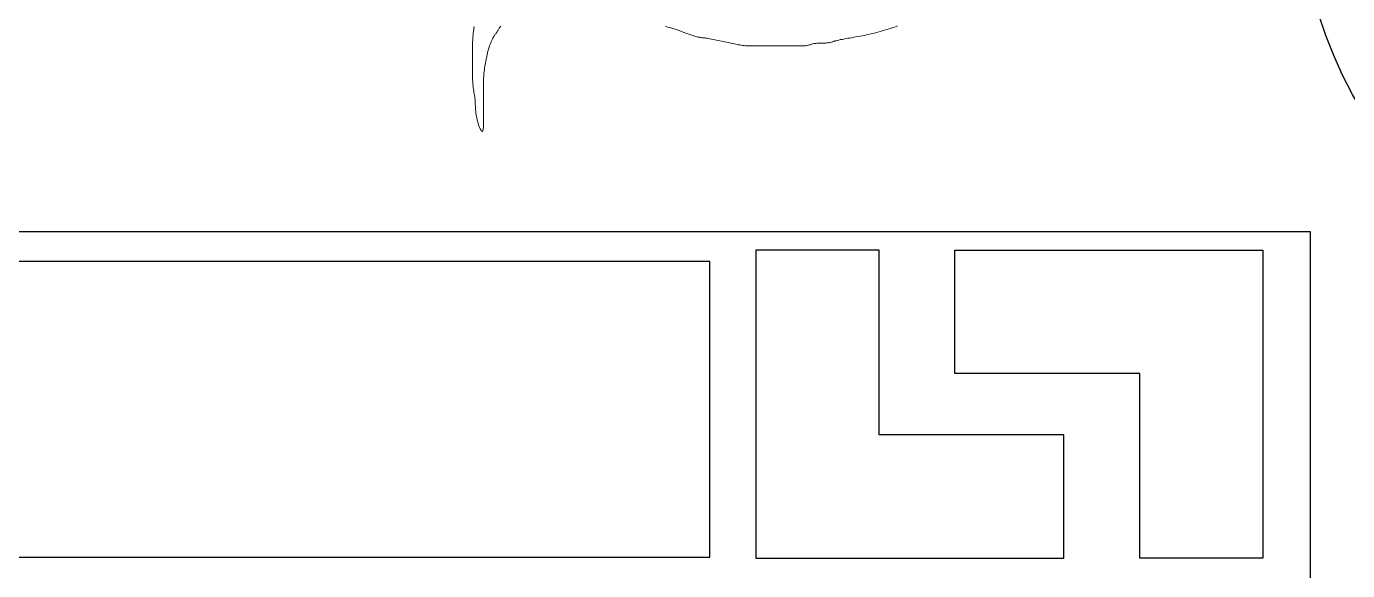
# Model space of a CAD drawing. Header units: millimetres. Extents: x 0 to 1137, y 0 to 1211.
# Drawn here: x 445.1 to 552.4, y 379.2 to 423.4 of the extents above; entities that cross this region are included whole.
import ezdxf

# ---------------------------------------------------------------- set-up
doc = ezdxf.new("R2010")
doc.units = ezdxf.units.MM
doc.layers.add('decoupe', color=7, linetype='Continuous')
doc.layers.add('gravure_rouge', color=1, linetype='Continuous')

msp = doc.modelspace()

# ---------------------------------------------------------------- linework, layer by layer
at = {"layer": 'decoupe', "elevation": 6}
msp.add_lwpolyline([(324.36, 406.74), (549.36, 406.74), (549.36, 279.74), (324.36, 279.74)], close=True, dxfattribs=at)
at = {"layer": 'decoupe'}
for points in [[(514.37, 390.23), (514.37, 405.23), (504.37, 405.23), (504.37, 390.23), (504.37, 380.23), (529.37, 380.23), (529.37, 390.23), (514.37, 390.23)], [(535.53, 395.23), (520.53, 395.23), (520.53, 405.23), (535.53, 405.23), (545.53, 405.23), (545.53, 380.23), (535.53, 380.23), (535.53, 395.23)], [(500.62, 380.3), (500.62, 404.3), (414.3, 404.3), (414.3, 380.3), (500.62, 380.3)]]:
    msp.add_lwpolyline(points, dxfattribs=at)
msp.add_circle((584.46, 435.04), 36, dxfattribs=at)
at = {"layer": 'gravure_rouge', "lineweight": 0}
for points in [[(481.49, 423.4), (481.47, 423.26), (481.45, 423.12), (481.43, 422.98), (481.41, 422.84), (481.4, 422.7), (481.38, 422.56), (481.37, 422.43), (481.37, 422.29), (481.36, 422.15), (481.36, 422.02), (481.36, 421.89), (481.36, 421.76), (481.36, 421.63), (481.36, 421.51), (481.36, 421.39), (481.36, 421.27), (481.36, 421.15), (481.36, 421.03), (481.36, 420.92), (481.36, 420.8), (481.36, 420.67), (481.36, 420.55), (481.36, 420.42), (481.36, 420.28), (481.36, 420.15), (481.36, 420.01), (481.36, 419.88), (481.36, 419.74), (481.36, 419.6), (481.36, 419.46), (481.36, 419.32), (481.36, 419.19), (481.36, 419.05), (481.37, 418.92), (481.37, 418.79), (481.38, 418.66), (481.4, 418.53), (481.41, 418.41), (481.43, 418.29), (481.45, 418.17), (481.47, 418.05), (481.49, 417.93), (481.51, 417.81), (481.53, 417.69), (481.54, 417.57), (481.56, 417.44), (481.56, 417.31), (481.57, 417.18), (481.58, 417.05), (481.59, 416.91), (481.59, 416.78), (481.6, 416.64), (481.62, 416.5), (481.63, 416.36), (481.65, 416.22), (481.67, 416.09), (481.7, 415.95), (481.73, 415.82), (481.76, 415.68), (481.8, 415.56), (481.84, 415.43), (481.88, 415.31), (481.93, 415.19), (481.97, 415.09), (482.02, 415), (482.06, 414.93), (482.1, 414.88), (482.14, 414.86), (482.17, 414.87), (482.2, 414.92), (482.21, 414.99), (482.23, 415.09), (482.24, 415.22), (482.24, 415.36), (482.24, 415.51), (482.24, 415.67), (482.24, 415.83), (482.24, 416), (482.24, 416.17), (482.24, 416.33), (482.24, 416.5), (482.24, 416.67), (482.24, 416.83), (482.24, 417), (482.24, 417.16), (482.24, 417.33), (482.24, 417.5), (482.24, 417.66), (482.24, 417.82), (482.24, 417.99), (482.24, 418.15), (482.24, 418.3), (482.24, 418.46), (482.24, 418.61), (482.25, 418.75), (482.25, 418.9), (482.25, 419.04), (482.25, 419.18), (482.26, 419.32), (482.27, 419.46), (482.28, 419.6), (482.3, 419.74), (482.32, 419.88), (482.34, 420.02), (482.36, 420.16), (482.38, 420.29), (482.41, 420.43), (482.44, 420.57), (482.47, 420.71), (482.49, 420.85), (482.52, 420.99), (482.55, 421.12), (482.58, 421.26), (482.61, 421.39), (482.65, 421.52), (482.68, 421.65), (482.72, 421.78), (482.77, 421.9), (482.81, 422.02), (482.86, 422.13), (482.91, 422.24), (482.96, 422.34), (483, 422.43), (483.05, 422.52), (483.09, 422.59), (483.13, 422.66), (483.17, 422.71), (483.2, 422.76), (483.24, 422.8), (483.27, 422.84), (483.3, 422.88), (483.32, 422.92), (483.35, 422.96), (483.38, 423), (483.41, 423.05), (483.44, 423.1), (483.47, 423.15), (483.5, 423.2), (483.53, 423.26), (483.57, 423.31), (483.61, 423.37), (483.65, 423.42)], [(497.03, 423.4), (497.13, 423.37), (497.22, 423.34), (497.32, 423.31), (497.43, 423.28), (497.53, 423.26), (497.63, 423.23), (497.72, 423.2), (497.81, 423.17), (497.9, 423.15), (497.98, 423.12), (498.05, 423.09), (498.12, 423.06), (498.19, 423.04), (498.26, 423.01), (498.32, 422.98), (498.39, 422.95), (498.45, 422.92), (498.53, 422.9), (498.6, 422.87), (498.68, 422.84), (498.75, 422.81), (498.84, 422.79), (498.92, 422.76), (499, 422.73), (499.08, 422.7), (499.17, 422.68), (499.25, 422.65), (499.33, 422.62), (499.41, 422.6), (499.49, 422.57), (499.57, 422.55), (499.64, 422.53), (499.71, 422.52), (499.78, 422.51), (499.84, 422.5), (499.91, 422.49), (499.98, 422.48), (500.05, 422.47), (500.13, 422.47), (500.21, 422.46), (500.3, 422.44), (500.4, 422.43), (500.51, 422.41), (500.63, 422.39), (500.76, 422.37), (500.89, 422.34), (501.02, 422.31), (501.16, 422.29), (501.3, 422.26), (501.44, 422.23), (501.57, 422.2), (501.71, 422.18), (501.85, 422.15), (501.98, 422.12), (502.11, 422.09), (502.24, 422.07), (502.37, 422.04), (502.49, 422.01), (502.61, 421.98), (502.73, 421.96), (502.84, 421.93), (502.96, 421.91), (503.07, 421.89), (503.18, 421.87), (503.29, 421.85), (503.4, 421.84), (503.51, 421.83), (503.62, 421.83), (503.73, 421.82), (503.85, 421.82), (503.96, 421.82), (504.07, 421.82), (504.18, 421.82), (504.29, 421.82), (504.4, 421.82), (504.51, 421.82), (504.62, 421.82), (504.73, 421.82), (504.84, 421.82), (504.95, 421.82), (505.06, 421.82), (505.18, 421.82), (505.29, 421.82), (505.4, 421.82), (505.51, 421.82), (505.62, 421.82), (505.73, 421.82), (505.84, 421.82), (505.95, 421.82), (506.06, 421.82), (506.17, 421.82), (506.28, 421.82), (506.39, 421.82), (506.5, 421.82), (506.62, 421.82), (506.73, 421.82), (506.84, 421.82), (506.95, 421.82), (507.06, 421.82), (507.17, 421.82), (507.28, 421.82), (507.39, 421.82), (507.5, 421.82), (507.61, 421.82), (507.72, 421.82), (507.83, 421.82), (507.94, 421.82), (508.05, 421.82), (508.16, 421.82), (508.26, 421.83), (508.36, 421.83), (508.45, 421.84), (508.54, 421.85), (508.62, 421.87), (508.69, 421.89), (508.76, 421.91), (508.83, 421.93), (508.89, 421.95), (508.96, 421.97), (509.02, 421.99), (509.09, 422), (509.16, 422.01), (509.23, 422.02), (509.31, 422.03), (509.39, 422.03), (509.47, 422.04), (509.55, 422.04), (509.63, 422.04), (509.72, 422.04), (509.8, 422.04), (509.88, 422.04), (509.96, 422.04), (510.04, 422.04), (510.12, 422.05), (510.2, 422.05), (510.27, 422.06), (510.34, 422.08), (510.41, 422.09), (510.48, 422.11), (510.55, 422.13), (510.62, 422.15), (510.69, 422.18), (510.78, 422.21), (510.87, 422.23), (510.97, 422.26), (511.09, 422.29), (511.22, 422.32), (511.36, 422.34), (511.51, 422.37), (511.66, 422.4), (511.82, 422.43), (511.99, 422.45), (512.15, 422.48), (512.32, 422.51), (512.49, 422.54), (512.65, 422.57), (512.82, 422.6), (512.99, 422.63), (513.17, 422.66), (513.34, 422.7), (513.52, 422.74), (513.7, 422.78), (513.89, 422.83), (514.07, 422.88), (514.26, 422.93), (514.45, 422.98), (514.63, 423.04), (514.82, 423.09), (515, 423.15), (515.18, 423.2), (515.35, 423.26), (515.52, 423.31), (515.69, 423.37), (515.86, 423.43)]]:
    msp.add_lwpolyline(points, dxfattribs=at)

doc.saveas('drawing.dxf')
